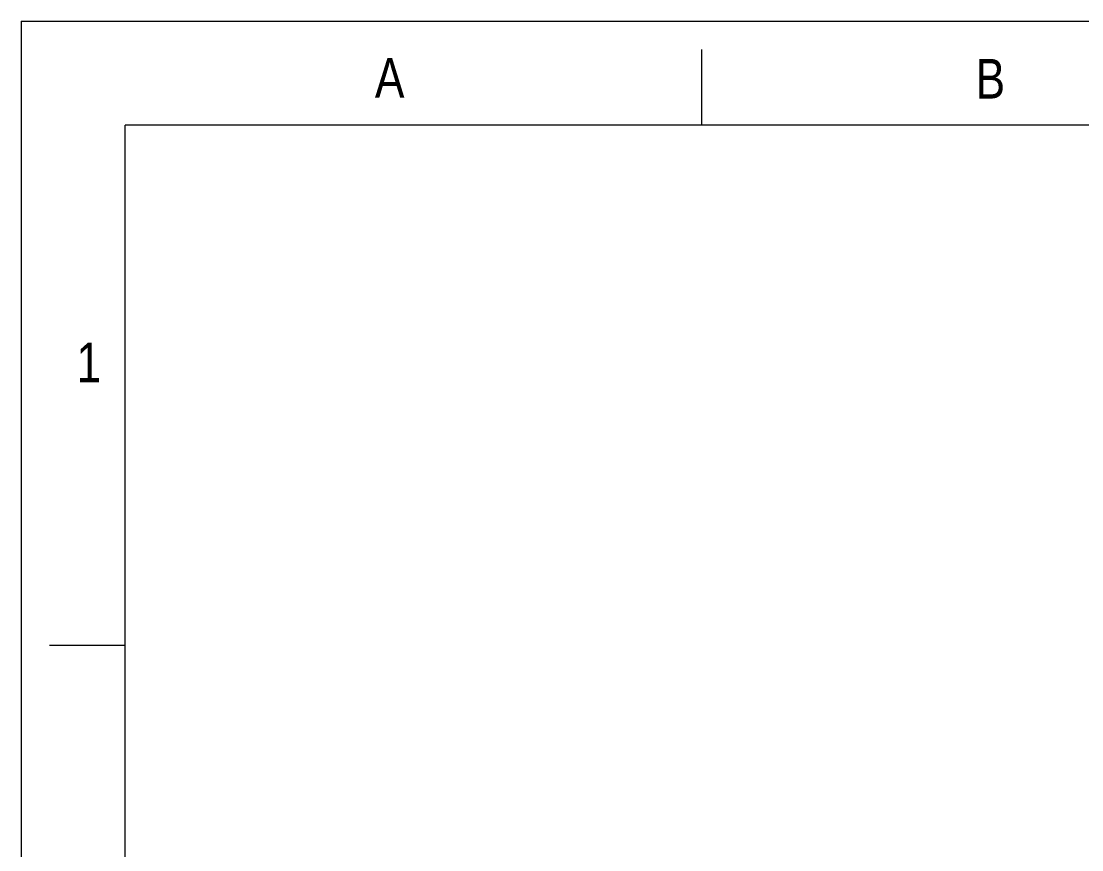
# Model space of a CAD drawing. Header units: inches. Extents: x 6245 to 6839, y 405 to 1245.
# Drawn here: x 6245.2 to 6449.1, y 1085.7 to 1245 of the extents above; entities that cross this region are included whole.
import ezdxf

# ---------------------------------------------------------------- set-up
doc = ezdxf.new("R2010")
doc.units = ezdxf.units.IN
doc.header["$LTSCALE"] = 4.84
doc.header["$MEASUREMENT"] = 0
doc.layers.get('0').update_dxf_attribs({"linetype": 'CONTINUOUS', "lineweight": 13})
doc.styles.get("Standard").update_dxf_attribs({"font": 'arial.ttf', "width": 0.8})

msp = doc.modelspace()

# ---------------------------------------------------------------- linework, layer by layer
at = {"color": 7, "linetype": 'Continuous'}
for p, q in [((6245.238, 1244.986), (6839.238, 1244.986)), ((6245.238, 1244.986), (6245.238, 404.986)), ((6376.038, 1224.986), (6376.038, 1239.522)), ((6819.238, 1224.986), (6265.238, 1224.986)), ((6265.238, 1124.986), (6250.702, 1124.986))]:
    msp.add_line(p, q, dxfattribs=at)
at = {"linetype": 'Continuous'}
msp.add_line((6265.238, 424.986), (6265.238, 1224.986), dxfattribs=at)

# ---------------------------------------------------------------- texts
at = {"char_height": 7.624, "attachment_point": 5}
for s, width, insert in [('A', 10, (6316.057, 1234.095)), ('B', 10, (6431.506, 1233.926)), ('1', 50, (6258.236, 1179.392))]:
    msp.add_mtext_dynamic_manual_height_columns(s, width=width, gutter_width=12.5, heights=[0], dxfattribs=dict(at, insert=insert))

doc.saveas('drawing.dxf')
